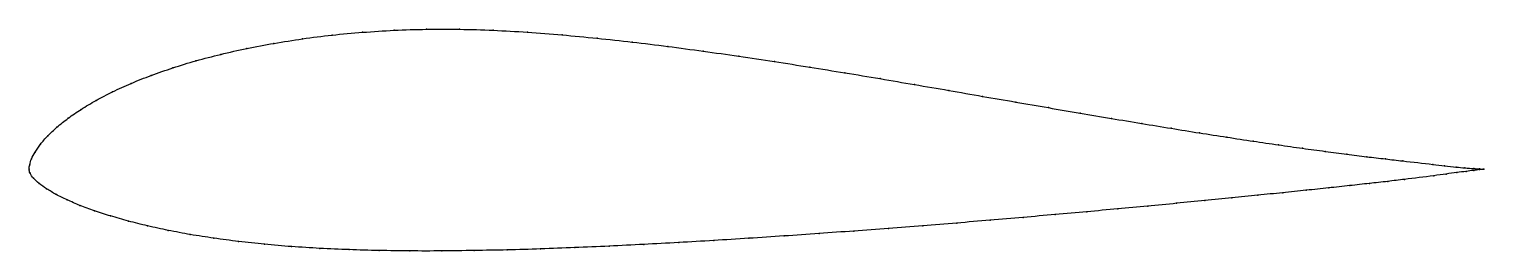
# Model space of a CAD drawing. Header units: inches. Extents: x 0 to 1, y -0.06 to 0.1.
import ezdxf

# ---------------------------------------------------------------- set-up
doc = ezdxf.new("R2010")
doc.units = ezdxf.units.IN
doc.header["$MEASUREMENT"] = 0

msp = doc.modelspace()

# ---------------------------------------------------------------- linework, layer by layer
msp.add_spline([(1, 0), (0.997, 0.0001), (0.993, 0.0004), (0.987, 0.0008), (0.981, 0.0014), (0.973, 0.0022), (0.965, 0.0032), (0.9442, 0.0056), (0.9324, 0.007), (0.9195, 0.0085), (0.9057, 0.0103), (0.891, 0.0122), (0.8753, 0.0143), (0.8588, 0.0167), (0.8415, 0.0192), (0.8234, 0.022), (0.8045, 0.0249), (0.785, 0.0281), (0.7648, 0.0314), (0.7439, 0.0349), (0.7225, 0.0385), (0.7006, 0.0423), (0.6782, 0.0462), (0.6554, 0.0501), (0.6322, 0.0542), (0.6087, 0.0582), (0.5849, 0.0623), (0.5608, 0.0663), (0.5366, 0.0702), (0.5123, 0.0741), (0.4878, 0.0778), (0.4634, 0.0812), (0.439, 0.0845), (0.4146, 0.0875), (0.3904, 0.0901), (0.3663, 0.0924), (0.3425, 0.0943), (0.319, 0.0956), (0.2959, 0.0963), (0.2731, 0.0963), (0.2509, 0.0956), (0.2292, 0.0942), (0.2082, 0.0923), (0.1879, 0.0897), (0.1683, 0.0866), (0.1496, 0.0831), (0.1317, 0.079), (0.1147, 0.0746), (0.0988, 0.0697), (0.0839, 0.0645), (0.0701, 0.059), (0.0574, 0.0532), (0.046, 0.0473), (0.0357, 0.0411), (0.0268, 0.035), (0.0191, 0.0288), (0.0128, 0.0228), (0.0078, 0.0171), (0.0041, 0.0117), (0.0016, 0.007), (0.0004, 0.003), (0, 0), (0.0006, -0.0029), (0.003, -0.0063), (0.0068, -0.0099), (0.012, -0.0136), (0.0184, -0.0174), (0.0261, -0.0212), (0.0349, -0.025), (0.0449, -0.0287), (0.056, -0.0323), (0.0682, -0.0358), (0.0814, -0.0391), (0.0956, -0.0422), (0.1108, -0.0451), (0.127, -0.0476), (0.144, -0.0499), (0.1618, -0.0518), (0.1804, -0.0534), (0.1998, -0.0546), (0.2199, -0.0555), (0.2406, -0.0561), (0.2618, -0.0564), (0.2836, -0.0564), (0.3059, -0.0561), (0.3286, -0.0557), (0.3516, -0.055), (0.375, -0.0541), (0.3986, -0.0531), (0.4225, -0.0519), (0.4465, -0.0506), (0.4706, -0.0492), (0.4947, -0.0477), (0.5189, -0.0461), (0.543, -0.0444), (0.5669, -0.0427), (0.5907, -0.0409), (0.6143, -0.0391), (0.6376, -0.0372), (0.6606, -0.0352), (0.6832, -0.0333), (0.7054, -0.0313), (0.7271, -0.0294), (0.7483, -0.0274), (0.7689, -0.0255), (0.7888, -0.0236), (0.8082, -0.0217), (0.8268, -0.0198), (0.8446, -0.018), (0.8617, -0.0163), (0.8779, -0.0146), (0.8933, -0.013), (0.9078, -0.0114), (0.9213, -0.0099), (0.9339, -0.0085), (0.9455, -0.0071), (0.9656, -0.0046), (0.9741, -0.0034), (0.9815, -0.0024), (0.9878, -0.0016), (0.993, -0.0009), (0.997, -0.0004), (1, 0)], degree=3)
for p in [(0.2082, 0.0923), (0.2082, 0.0923), (0.2292, 0.0942), (0.2292, 0.0942), (0.2509, 0.0956), (0.2509, 0.0956), (0.2731, 0.0963), (0.2731, 0.0963), (0.2959, 0.0963), (0.2959, 0.0963), (0.319, 0.0956), (0.319, 0.0956), (0.3425, 0.0943), (0.3425, 0.0943), (0.3663, 0.0924), (0.3663, 0.0924), (0.3904, 0.0901), (0.3904, 0.0901), (0.1496, 0.0831), (0.1496, 0.0831), (0.1683, 0.0866), (0.1683, 0.0866), (0.1879, 0.0897), (0.1879, 0.0897), (0.4146, 0.0875), (0.4146, 0.0875), (0.439, 0.0845), (0.439, 0.0845), (0.4634, 0.0812), (0.4634, 0.0812), (0.1147, 0.0746), (0.1147, 0.0746), (0.1317, 0.079), (0.1317, 0.079), (0.4878, 0.0778), (0.4878, 0.0778), (0.5123, 0.0741), (0.5123, 0.0741), (0.5366, 0.0702), (0.5366, 0.0702), (0.0839, 0.0645), (0.0839, 0.0645), (0.0988, 0.0697), (0.0988, 0.0697), (0.5608, 0.0663), (0.5608, 0.0663), (0.5849, 0.0623), (0.5849, 0.0623), (0.0574, 0.0532), (0.0574, 0.0532), (0.0701, 0.059), (0.0701, 0.059), (0.6087, 0.0582), (0.6087, 0.0582), (0.6322, 0.0542), (0.6322, 0.0542), (0.6554, 0.0501), (0.6554, 0.0501), (0.0357, 0.0411), (0.0357, 0.0411), (0.046, 0.0473), (0.046, 0.0473), (0.6782, 0.0462), (0.6782, 0.0462), (0.7006, 0.0423), (0.7006, 0.0423), (0.0268, 0.035), (0.0268, 0.035), (0.7225, 0.0385), (0.7225, 0.0385), (0.7439, 0.0349), (0.7439, 0.0349), (0.7648, 0.0314), (0.7648, 0.0314), (0.0128, 0.0228), (0.0128, 0.0228), (0.0191, 0.0288), (0.0191, 0.0288), (0.785, 0.0281), (0.785, 0.0281), (0.8045, 0.0249), (0.8045, 0.0249), (0.8234, 0.022), (0.8234, 0.022), (0.0041, 0.0117), (0.0041, 0.0117), (0.0078, 0.0171), (0.0078, 0.0171), (0.8415, 0.0192), (0.8415, 0.0192), (0.8588, 0.0167), (0.8588, 0.0167), (0.8753, 0.0143), (0.8753, 0.0143), (0.891, 0.0122), (0.891, 0.0122), (0.9057, 0.0103), (0.9057, 0.0103), (0, 0), (0, 0), (0, 0), (0.0004, 0.003), (0.0004, 0.003), (0.0016, 0.007), (0.0016, 0.007), (0.9195, 0.0085), (0.9195, 0.0085), (0.9324, 0.007), (0.9324, 0.007), (0.9442, 0.0056), (0.9442, 0.0056), (0.965, 0.0032), (0.965, 0.0032), (0.973, 0.0022), (0.973, 0.0022), (0.981, 0.0014), (0.981, 0.0014), (0.987, 0.0008), (0.987, 0.0008), (0.993, 0.0004), (0.993, 0.0004), (0.997, 0.0001), (0.997, 0.0001), (1, 0), (1, 0), (1, 0), (0.0006, -0.0029), (0.0006, -0.0029), (0.0006, -0.0029), (0.003, -0.0063), (0.003, -0.0063), (0.003, -0.0063), (0.0068, -0.0099), (0.0068, -0.0099), (0.0068, -0.0099), (0.9213, -0.0099), (0.9213, -0.0099), (0.9213, -0.0099), (0.9339, -0.0085), (0.9339, -0.0085), (0.9339, -0.0085), (0.9455, -0.0071), (0.9455, -0.0071), (0.9455, -0.0071), (0.9656, -0.0046), (0.9656, -0.0046), (0.9656, -0.0046), (0.9741, -0.0034), (0.9741, -0.0034), (0.9741, -0.0034), (0.9815, -0.0024), (0.9815, -0.0024), (0.9815, -0.0024), (0.9878, -0.0016), (0.9878, -0.0016), (0.9878, -0.0016), (0.993, -0.0009), (0.993, -0.0009), (0.993, -0.0009), (0.997, -0.0004), (0.997, -0.0004), (0.997, -0.0004), (0.012, -0.0136), (0.012, -0.0136), (0.012, -0.0136), (0.0184, -0.0174), (0.0184, -0.0174), (0.0184, -0.0174), (0.8268, -0.0198), (0.8268, -0.0198), (0.8268, -0.0198), (0.8446, -0.018), (0.8446, -0.018), (0.8446, -0.018), (0.8617, -0.0163), (0.8617, -0.0163), (0.8617, -0.0163), (0.8779, -0.0146), (0.8779, -0.0146), (0.8779, -0.0146), (0.8933, -0.013), (0.8933, -0.013), (0.8933, -0.013), (0.9078, -0.0114), (0.9078, -0.0114), (0.9078, -0.0114), (0.0261, -0.0212), (0.0261, -0.0212), (0.0261, -0.0212), (0.0349, -0.025), (0.0349, -0.025), (0.0349, -0.025), (0.0449, -0.0287), (0.0449, -0.0287), (0.0449, -0.0287), (0.7271, -0.0294), (0.7271, -0.0294), (0.7271, -0.0294), (0.7483, -0.0274), (0.7483, -0.0274), (0.7483, -0.0274), (0.7689, -0.0255), (0.7689, -0.0255), (0.7689, -0.0255), (0.7888, -0.0236), (0.7888, -0.0236), (0.7888, -0.0236), (0.8082, -0.0217), (0.8082, -0.0217), (0.8082, -0.0217), (0.056, -0.0323), (0.056, -0.0323), (0.056, -0.0323), (0.0682, -0.0358), (0.0682, -0.0358), (0.0682, -0.0358), (0.0814, -0.0391), (0.0814, -0.0391), (0.0814, -0.0391), (0.6143, -0.0391), (0.6143, -0.0391), (0.6143, -0.0391), (0.6376, -0.0372), (0.6376, -0.0372), (0.6376, -0.0372), (0.6606, -0.0352), (0.6606, -0.0352), (0.6606, -0.0352), (0.6832, -0.0333), (0.6832, -0.0333), (0.6832, -0.0333), (0.7054, -0.0313), (0.7054, -0.0313), (0.7054, -0.0313), (0.0956, -0.0422), (0.0956, -0.0422), (0.0956, -0.0422), (0.1108, -0.0451), (0.1108, -0.0451), (0.1108, -0.0451), (0.127, -0.0476), (0.127, -0.0476), (0.127, -0.0476), (0.144, -0.0499), (0.144, -0.0499), (0.144, -0.0499), (0.4706, -0.0492), (0.4706, -0.0492), (0.4706, -0.0492), (0.4947, -0.0477), (0.4947, -0.0477), (0.4947, -0.0477), (0.5189, -0.0461), (0.5189, -0.0461), (0.5189, -0.0461), (0.543, -0.0444), (0.543, -0.0444), (0.543, -0.0444), (0.5669, -0.0427), (0.5669, -0.0427), (0.5669, -0.0427), (0.5907, -0.0409), (0.5907, -0.0409), (0.5907, -0.0409), (0.1618, -0.0518), (0.1618, -0.0518), (0.1618, -0.0518), (0.1804, -0.0534), (0.1804, -0.0534), (0.1804, -0.0534), (0.1998, -0.0546), (0.1998, -0.0546), (0.1998, -0.0546), (0.2199, -0.0555), (0.2199, -0.0555), (0.2199, -0.0555), (0.2406, -0.0561), (0.2406, -0.0561), (0.2406, -0.0561), (0.2618, -0.0564), (0.2618, -0.0564), (0.2618, -0.0564), (0.2836, -0.0564), (0.2836, -0.0564), (0.2836, -0.0564), (0.3059, -0.0561), (0.3059, -0.0561), (0.3059, -0.0561), (0.3286, -0.0557), (0.3286, -0.0557), (0.3286, -0.0557), (0.3516, -0.055), (0.3516, -0.055), (0.3516, -0.055), (0.375, -0.0541), (0.375, -0.0541), (0.375, -0.0541), (0.3986, -0.0531), (0.3986, -0.0531), (0.3986, -0.0531), (0.4225, -0.0519), (0.4225, -0.0519), (0.4225, -0.0519), (0.4465, -0.0506), (0.4465, -0.0506), (0.4465, -0.0506)]:
    msp.add_point(p)

doc.saveas('drawing.dxf')
